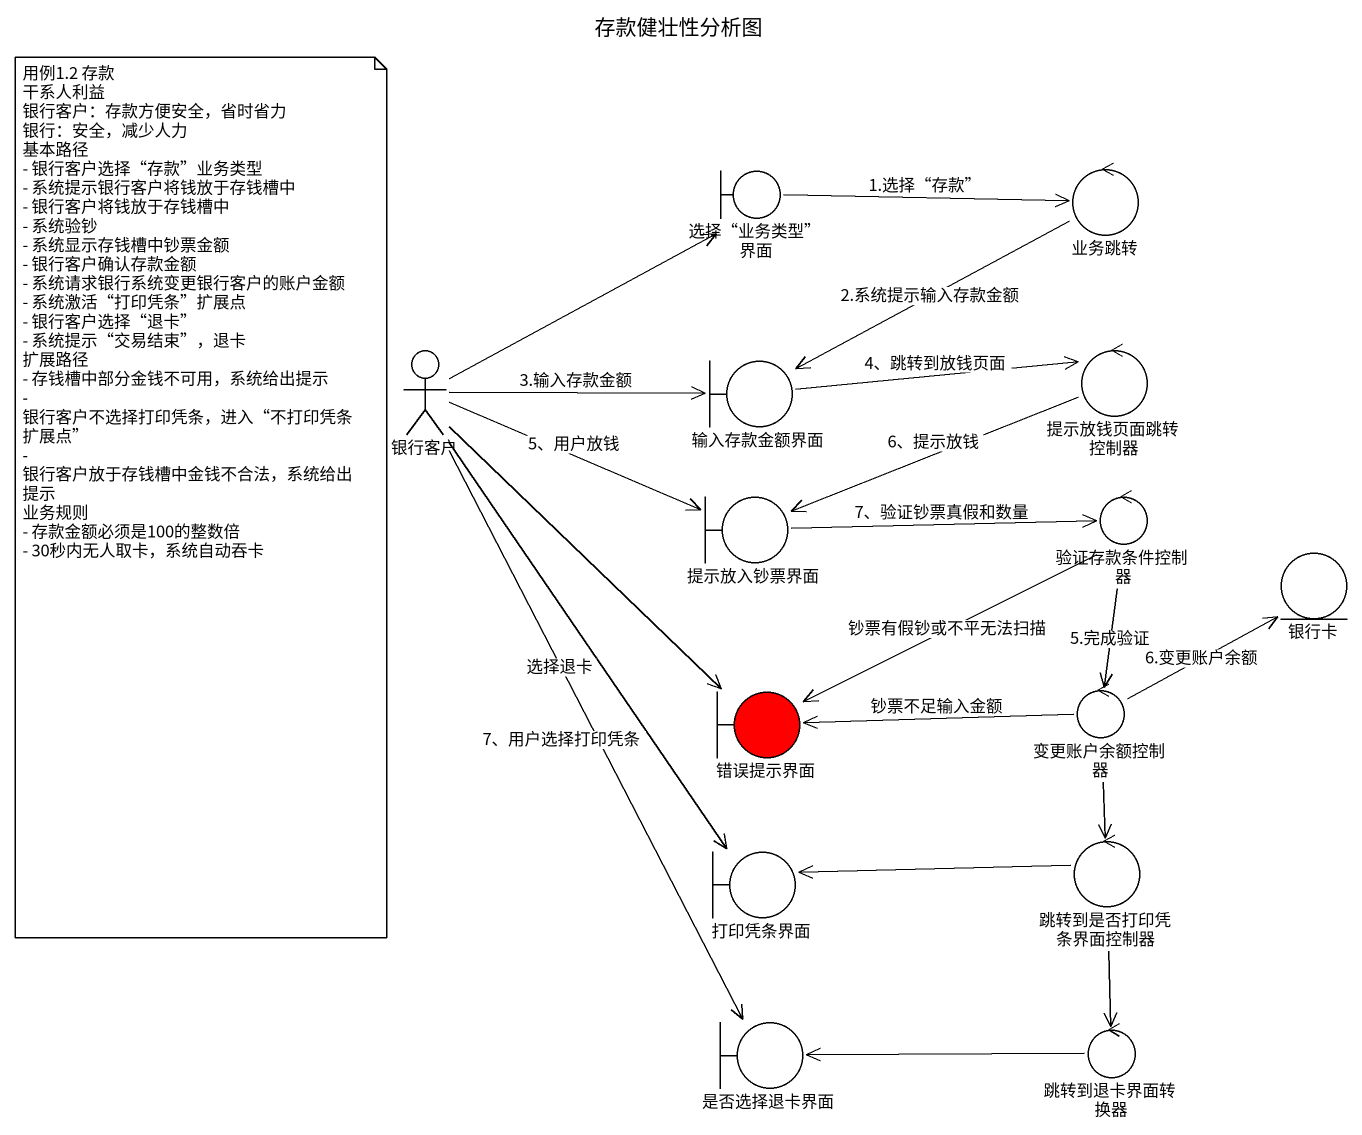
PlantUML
@startuml
title 存款健壮性分析图
boundary "选择“业务类型”界面" as 选择_业务类型_界面
control 业务跳转
actor 银行客户
boundary 输入存款金额界面
control 提示放钱页面跳转控制器
boundary 提示放入钞票界面
control 验证存款条件控制器
entity 银行卡
boundary 错误提示界面 #FF0000
control 变更账户余额控制器
boundary 打印凭条界面
control 跳转到是否打印凭条界面控制器
boundary 是否选择退卡界面
control 跳转到退卡界面转换器
选择_业务类型_界面 -right-> 业务跳转 : 1.选择“存款”
业务跳转 -left-> 输入存款金额界面 : 2.系统提示输入存款金额
银行客户 -up-> 选择_业务类型_界面
银行客户 -right-> 输入存款金额界面 : 3.输入存款金额
银行客户 -right-> 提示放入钞票界面 : 5、用户放钱
银行客户 --> 错误提示界面
银行客户 --> 打印凭条界面 : 7、用户选择打印凭条
银行客户 --> 是否选择退卡界面 : 选择退卡
输入存款金额界面 -right-> 提示放钱页面跳转控制器 : 4、跳转到放钱页面
提示放钱页面跳转控制器 -left-> 提示放入钞票界面 : 6、提示放钱
提示放入钞票界面 -right-> 验证存款条件控制器 : 7、验证钞票真假和数量
验证存款条件控制器 -left-> 错误提示界面 : 钞票有假钞或不平无法扫描
验证存款条件控制器 --> 变更账户余额控制器 : 5.完成验证
变更账户余额控制器 -up-> 银行卡 : 6.变更账户余额
变更账户余额控制器 -left-> 错误提示界面 : 钞票不足输入金额
变更账户余额控制器 --> 跳转到是否打印凭条界面控制器
跳转到是否打印凭条界面控制器 -left-> 打印凭条界面
跳转到是否打印凭条界面控制器 --> 跳转到退卡界面转换器
跳转到退卡界面转换器 -left-> 是否选择退卡界面
note as N1
  用例1.2 存款
  干系人利益
  银行客户：存款方便安全，省时省力
  银行：安全，减少人力
  基本路径
  - 银行客户选择“存款”业务类型
  - 系统提示银行客户将钱放于存钱槽中
  - 银行客户将钱放于存钱槽中
  - 系统验钞
  - 系统显示存钱槽中钞票金额
  - 银行客户确认存款金额
  - 系统请求银行系统变更银行客户的账户金额
  - 系统激活“打印凭条”扩展点
  - 银行客户选择“退卡”
  - 系统提示“交易结束”，退卡
  扩展路径
  - 存钱槽中部分金钱不可用，系统给出提示
  - 银行客户不选择打印凭条，进入“不打印凭条扩展点”
  - 银行客户放于存钱槽中金钱不合法，系统给出提示
  业务规则
  - 存款金额必须是100的整数倍
  - 30秒内无人取卡，系统自动吞卡
end note
@enduml
